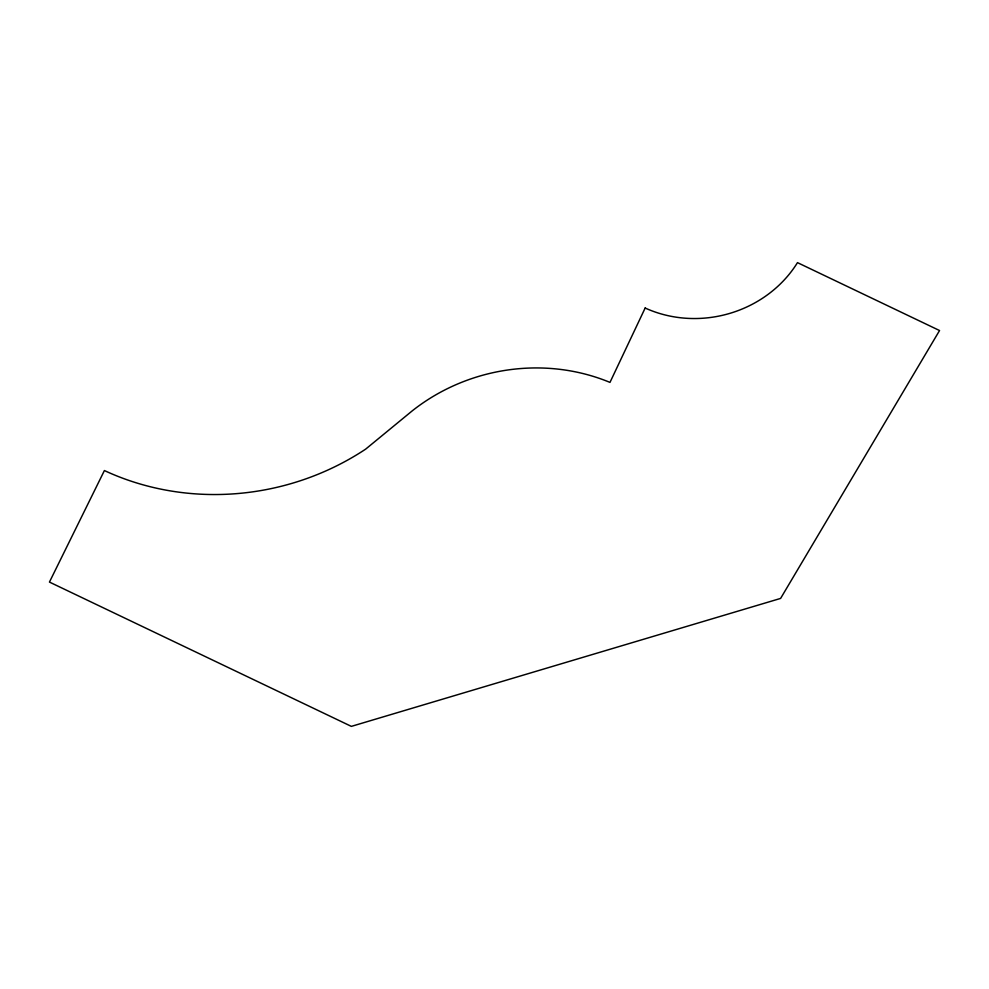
<?xml version="1.0" encoding="UTF-8"?>
<svg xmlns="http://www.w3.org/2000/svg" width="989" height="989" viewBox="0 0 989 989"><rect width="100%" height="100%" fill="white"/><g stroke="black" fill="none" stroke-linecap="round" stroke-linejoin="round"><path stroke-width="1.48" d="M645.162 308.024L609.978 382.397A184.881 168.896 -13.4 0 0 412.054 411.004L365.695 449.105A252.121 230.326 -13.4 0 1 104.401 470.554L49.45 582.076L351.355 726.371L780.605 598.419L939.55 330.536L797.48 262.629A114.551 104.649 -13.4 0 1 645.162 308.024"/></g></svg>
